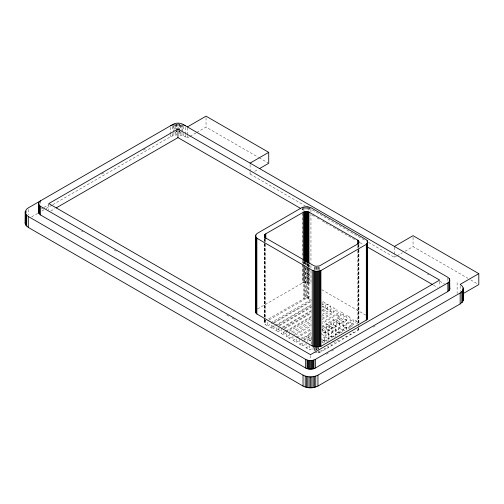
<?xml version="1.0" encoding="UTF-8"?>
<svg xmlns="http://www.w3.org/2000/svg" width="504" height="504" viewBox="0 0 504 504"><rect width="100%" height="100%" fill="white"/><g stroke="black" fill="none" stroke-linecap="round" stroke-linejoin="round"><path stroke-width="0.38" stroke-dasharray="2.52 1.89" d="M265.816 320.443C262.628 321.93 265.249 325.534 267.826 325.836L267.832 322.144M269.942 327.058L272.954 328.753L272.96 324.324M275.625 330.296L278.095 331.695L278.101 326.529M286.606 332.772L283.216 334.732L283.223 329.566M310.981 317.407L286.574 331.5L286.574 336.666L289.561 338.386L289.567 333.22L311.264 320.689M311.226 324.582L292.918 335.154L292.918 340.32L296.346 342.298L296.352 337.132L311.27 328.52M299.704 339.072L299.704 344.232L302.677 345.92L302.677 340.754M304.907 340.496L304.907 336.067L307.856 337.768L307.856 342.197M308.272 334.127L311.22 335.828L311.214 340.988L308.265 339.286L308.272 334.127L311.478 332.268M311.207 344.137L311.207 339.715L307.327 341.951M322.27 331.204L322.27 326.038L326.227 323.751L329.175 325.452L329.175 330.618L325.219 332.905L322.27 331.204L326.227 328.917L326.227 323.751M321.735 339.482L324.715 341.208L324.721 336.042L328.658 333.755L325.093 331.695L325.086 336.861L321.136 339.142M325.219 332.905L325.219 327.739L322.27 326.038M321.829 316.304L330.643 311.22L330.643 306.054L327.285 304.114L327.285 309.28L321.861 312.417M328.274 335.021L328.274 329.855L331.834 331.916L331.834 337.075L328.274 335.021L332.527 332.564L336.092 334.606L336.092 329.446L332.527 327.398L332.527 332.564M324.715 341.208L328.658 338.921L328.658 333.755M321.735 329.748L336.395 321.287L336.389 326.453L331.802 329.099L328.854 327.398L328.854 322.239L333.446 319.586L336.395 321.287L346.739 315.315L350.091 317.249L350.091 322.415L343.098 326.453L346.626 328.495L353.613 324.437L353.613 319.271L356.977 321.206L356.977 324.154M331.802 329.099L331.802 323.94L328.854 322.239M328.854 327.398L333.44 324.752L333.446 319.586M322.106 319.593L333.629 312.934L333.635 307.768L336.987 309.708L336.987 314.868L322.075 323.486M335.154 331.046L335.16 325.88L338.701 327.928L338.701 333.094L335.154 331.046L339.74 328.394L339.746 323.228L350.091 317.249M346.739 315.315L346.733 320.481L339.86 324.45L336.911 322.749L336.911 317.583L343.785 313.614L340.427 311.68L322.119 322.251M339.86 324.45L339.86 319.29L336.911 317.583M322.113 327.417L340.427 316.846L340.427 311.68M343.098 326.453L343.098 321.287L346.626 323.329L346.626 328.495M338.701 333.094L343.281 330.435L343.281 325.269L339.746 323.228L321.142 333.976M314.874 348.056L314.874 352.743L319.53 352.567L357.827 330.567L358.735 329.496L358.873 328.312M335.368 336.71L335.368 333.755L339.45 331.386L342.096 332.911M342.796 331.657L342.796 329.44L346.639 327.209L349.31 328.753M349.984 328.217L349.984 325.269L356.977 321.206M306.035 342.695L306.035 347.854L309.677 349.94L314.811 346.954M331.834 331.916L336.092 329.446M338.701 327.928L343.281 325.269M346.626 323.329L353.613 319.271M322.157 341.416L324.715 339.929L327.323 341.429M328.072 340.931L328.072 337.982L332.01 335.696L334.637 337.207M331.834 337.075L336.092 334.606M314.962 350.752L317.526 349.266M41.265 209.002L43.306 207.824M43.987 207.434L48.743 204.687M101.751 174.075L104.473 172.507M143.212 150.142L145.933 148.573M31.689 216.852L37.813 213.318M41.895 210.962L45.297 208.996M45.977 208.606L52.107 205.065M52.788 204.674L170.509 136.71L173.93 135.387L176.583 134.977L176.583 131.072M50.828 211.012L54.905 208.656M179.336 131.072L179.336 134.977L183.229 135.74L187.406 137.857L189.403 136.704M190.071 136.319L196.056 132.861M196.724 132.476L206.042 127.096L258.502 157.387M250.085 171.7L250.085 174.044L251.42 173.275M254.747 171.354L258.073 169.432M257.538 308.958L302.287 283.122L306.293 282.334L310.955 283.45L310.955 269.394M269.186 319.882L311.176 295.627M311.144 299.521L271.183 322.604L271.183 327.77L274.573 325.811M267.826 325.836L272.57 323.096M273.244 322.705L311.85 300.409M274.315 322.806L311.548 301.304M275.247 325.42L311.144 304.687M277.666 324.74L311.516 305.191M368.544 242.437L394.411 257.368L396.409 256.215M397.07 255.83L402.4 252.762M405.059 251.225L413.047 246.613L467.951 278.315M272.954 328.753L276.337 326.8M279.046 325.238L311.541 306.47M279.455 325.748L311.258 307.377M279.701 328.734L276.312 330.687L276.312 325.527M282.404 327.172L311.516 310.357M282.807 327.682L311.233 311.27M322.056 305.014L325.445 303.062L322.087 301.127L322.087 306.293L333.629 312.934M278.095 331.695L281.478 329.742M284.187 328.18L311.258 312.543M284.577 328.778L311.018 313.513M321.861 307.251L327.285 304.114M283.216 334.732L281.452 333.629L285.516 331.286M286.19 330.895L311.233 316.43M322.056 310.18L325.445 308.228L325.445 303.062M321.829 311.144L330.643 306.054M289.321 331.204L311.012 318.679M322.106 314.427L333.635 307.768M286.574 336.666L289.964 334.706M292.679 333.138L310.981 322.573M322.075 318.32L336.987 309.708M289.561 338.386L292.95 336.426M295.665 334.864L311.258 325.855M292.918 340.32L296.308 338.36M296.988 337.97L311.226 329.748M301.008 338.316L304.907 336.067M296.346 342.298L299.735 340.339M302.45 338.776L311.264 333.686M303.975 340.011L311.22 335.828M299.704 344.232L303.603 341.983M308.265 339.286L311.478 337.434M336.911 322.749L343.785 318.78L346.733 320.481M302.677 345.92L305.909 344.056M306.035 347.854L309.267 345.996M326.126 354.255L328.847 352.687M331.569 351.118L334.284 349.549M373.042 327.172L375.757 325.603M268.519 318.893L303.66 298.74L307.661 298.437L311.264 300.075M175.342 132.023L177.068 131.752M178.857 131.752L180.583 132.023M336.987 314.868L340.427 316.846M350.091 322.415L353.613 324.437M327.323 346.588L328.627 347.338L328.627 345.864M259.182 157.777L268.04 162.893M470.667 279.877L478.12 284.18M400.85 258.766L402.898 259.944M427.424 274.107L428.791 274.894M439.69 281.188L444.459 283.941M250.085 174.044L305.229 205.884M308.631 207.85L365.816 240.862M301.997 209.223L304.725 210.798M312.222 215.126L314.269 216.304M316.991 217.879L319.719 219.454M322.447 221.029L325.168 222.604M325.855 222.995L330.624 225.748M333.352 227.323L355.837 240.307M359.932 242.67L363.334 244.635M433.534 285.163L437.623 287.526M349.984 325.269L354.003 327.587M352.661 331.979L354.003 332.753L354.003 331.279M342.796 329.44L345.448 330.977M333.44 324.752L336.389 326.453M339.74 328.394L343.281 330.435M349.31 333.919L350.645 334.688L350.645 332.476M345.448 336.136L346.777 336.905L346.777 335.431M335.368 333.755L337.989 335.273M326.227 328.917L329.175 330.618M341.435 337.693L343.419 338.839L343.419 337.365M337.334 340.061L339.305 341.195L339.305 339.721M328.072 337.982L330.681 339.488M332.665 341.239L335.947 343.13L335.947 341.655M330.681 344.648L331.985 345.404L331.985 343.186M321.514 341.788L324.097 343.281M324.097 348.44L325.389 349.19L325.389 346.973M320.746 350.381L322.037 351.124L322.037 348.913M81.497 231.078L82.864 231.865M114.213 249.965L116.254 251.143M226.661 314.887L229.389 316.462M232.117 318.037L234.845 319.612M321.76 289.699L365.652 315.076M321.741 334.322L324.721 336.042M325.086 336.861L328.658 338.921M460.165 285.963L460.165 291.432M457.122 282.643L457.122 293.404M447.867 278.082L447.867 281.994M439.664 281.66L439.664 286.36M413.047 237.239L413.047 246.613M394.411 247.218L394.411 257.368M358.917 244.383L358.873 249.461M358.917 249.845L358.917 323.247M358.735 244.377L358.735 249.071M358.735 249.839L358.735 323.253M358.735 327.94L358.735 329.496M358.514 244.768L358.514 249.461M358.514 250.23L358.514 322.862M358.514 328.312L358.514 329.874M358.212 245.12L358.212 330.233M357.827 245.454L357.827 250.135M357.827 250.916L357.827 323.738M357.827 329.005L357.827 330.567M346.639 327.209L346.639 330.158M343.785 313.614L343.785 318.78M339.45 331.386L339.45 334.335M332.01 335.696L332.01 338.644M324.715 339.929L324.715 342.877M319.53 267.454L319.53 269.798M319.53 351.005L319.53 352.567M318.912 266.849L318.912 269.974M318.912 351.181L318.912 352.743M318.257 266.981L318.257 270.1M318.257 347.407L318.257 350.526M318.257 351.307L318.257 352.869M318.169 347.42L318.169 348.894M317.583 267.057L317.583 270.182M317.583 347.483L317.583 349.045M316.89 267.082L316.89 270.207M316.89 347.508L316.89 351.414M316.203 267.057L316.203 270.182M316.203 347.483L316.203 350.608M315.529 266.981L315.529 270.1M315.529 347.407L315.529 350.526M314.874 266.849L314.874 269.974M314.257 267.454L314.257 269.798M314.257 347.88L314.257 351.005M313.041 347.445L313.041 351.868M310.955 209.267L310.955 262.37M310.955 265.488L310.955 268.613M310.489 355.459L310.489 359.371M309.677 345.511L309.677 349.94M309.588 207.106L309.588 211.006M309.588 264.883L309.588 268.008M309.588 268.789L309.588 282.845M308.933 264.38L308.933 269.067M308.933 269.848L308.933 298.74M308.82 207.667L308.82 210.785M308.82 264.663L308.82 267.007M308.82 267.788L308.82 282.624M308.309 264.203L308.309 266.547M308.309 269.672L308.309 298.563M308.001 206.722L308.001 211.409M308.001 263.724L308.001 266.849M308.001 267.63L308.001 282.467M307.661 263.296L307.661 267.983M307.661 268.764L307.661 298.437M307.156 206.627L307.156 210.533M307.156 263.63L307.156 265.973M307.156 266.748L307.156 282.366M306.986 263.22L306.986 265.564M306.986 268.682L306.986 298.355M306.293 206.596L306.293 210.496M306.293 262.414L306.293 265.936M306.293 266.717L306.293 298.33M305.607 262.439L305.607 267.126M305.607 267.901L305.607 298.355M305.437 206.627L305.437 210.533M305.437 262.067L305.437 264.411M305.437 267.529L305.437 282.366M304.933 261.733L304.933 264.858M304.933 267.983L304.933 298.437M304.592 206.722L304.592 211.409M304.592 261.381L304.592 264.506M304.592 265.287L304.592 282.467M304.277 261.085L304.277 265.766M304.277 266.547L304.277 298.563M303.773 206.886L303.773 210.785M303.773 261.544L303.773 263.882M303.773 264.663L303.773 282.624M303.66 261.261L303.66 263.598M303.66 266.723L303.66 298.74M302.998 207.106L302.998 211.006M302.998 214.131L302.998 263.321M302.998 264.102L302.998 282.845M302.287 207.377L302.287 212.064M302.287 212.846L302.287 257.355M302.287 260.48L302.287 283.122M281.452 328.463L281.452 333.629M265.816 239.236L265.816 243.539M265.816 244.32L265.816 319.278M265.816 320.059L265.816 324.746M264.978 239.003L264.978 319.429M264.978 320.21L264.978 324.116M264.669 238.644L264.669 243.344M264.669 244.112L264.669 319.089M264.669 319.851L264.669 323.757M264.449 239.035L264.449 242.953M264.449 243.722L264.449 318.698M264.449 319.467L264.449 323.379M264.317 238.644L264.272 242.947M264.272 243.728L264.272 318.692M264.317 319.076L264.317 322.988M250.085 164.676L250.085 170.919M206.042 117.728L206.042 127.096M187.406 127.707L187.406 134.732M187.406 135.513L187.406 137.857M185.415 127.336L185.415 133.585M185.415 134.366L185.415 136.71M183.229 126.372L183.229 130.278M183.229 133.396L183.229 135.74M182.807 124.267L182.807 130.53M181.994 125.238L181.994 131.487M181.994 132.262L181.994 135.387M181.39 124.425L181.39 129.118M180.69 124.979L180.69 128.885M180.69 132.01L180.69 135.135M180.583 124.979L180.583 128.892M179.733 124.028L179.733 128.722M179.733 129.509L179.733 131.853M179.336 124.047L179.336 130.29M178.857 123.146L178.857 128.621M177.962 123.115L177.962 128.678M177.068 123.927L177.068 128.621M176.583 124.047L176.583 130.29M176.186 124.028L176.186 128.722M176.186 129.509L176.186 131.853M175.342 123.411L175.342 128.892M175.234 124.979L175.234 128.885M175.234 132.01L175.234 135.135M174.535 123.644L174.535 129.118M173.93 125.238L173.93 131.487M173.93 132.262L173.93 135.387M173.118 125.836L173.118 130.53M172.689 126.372L172.689 130.278M172.689 133.396L172.689 135.74M170.509 127.336L170.509 133.585M170.509 134.366L170.509 136.71M48.787 204.366L48.787 209.84M40.585 200.787L40.585 204.7M28.287 209.45L28.287 214.912M26.611 210.71L26.611 213.835"/><path stroke-width="0.76" d="M462.829 293.794L478.8 284.577L478.8 273.641L460.165 284.401L462.451 286.379L463.163 287.91L463.252 299.634L462.451 301.965L460.165 303.937L317.948 386.051C313.375 388.439 307.61 388.439 303.036 386.051L28.287 227.424L25.559 224.696L25.2 223.121L25.288 211.397L26.611 209.147L28.287 207.887L173.118 124.267C176.085 122.718 179.833 122.718 182.807 124.267L447.867 277.301L449.637 279.077L449.814 289.22L447.867 291.501L315.334 368.021C312.367 369.571 308.618 369.571 305.644 368.021L40.585 214.988L38.638 212.707L38.581 203.584L39.104 202.066L40.585 200.787M25.2 223.121L25.288 222.327M38.581 212.19L39.104 210.678M255.496 235.922L256.857 233.604L302.287 207.377L307.156 206.627L310.955 207.705L366.326 239.721L367.466 241.057L367.466 318.767L366.326 320.097L320.903 346.324L316.033 347.073L312.234 345.996L256.857 313.979L255.723 312.65L255.496 235.922L256.857 238.234L312.234 270.251L316.033 271.335L320.903 270.579L366.326 244.352L367.687 242.04M255.496 311.661L255.723 310.678M449.87 280.098L449.354 281.61L447.867 282.895L315.334 359.409C312.367 360.965 308.618 360.965 305.644 359.409L40.585 206.382L39.104 205.097L38.581 203.584M449.814 289.22L449.814 288.187M463.252 288.704L462.451 291.035L460.165 293.007L317.948 375.121C313.375 377.509 307.61 377.509 303.036 375.121L28.287 216.493L26 214.521L25.2 212.19M264.449 235.135L264.449 236.71L265.816 238.071L314.257 265.892L316.203 266.276L319.53 265.892L357.827 243.892L358.917 242.04L357.827 240.188L308.933 212.064L306.986 211.686L303.66 212.064L265.816 233.768L264.449 235.135L264.449 237.478M177.962 129.005L48.787 203.584L310.489 354.677L439.664 280.098L177.962 129.005L177.962 137.611L300.636 208.436M187.406 126.926L206.042 116.166L268.72 152.353L268.72 163.29L259.402 168.664M56.265 207.875L177.962 137.611M250.085 163.113L268.72 152.353M394.411 246.437L413.047 235.683L478.8 273.641M170.509 125.779L173.93 124.457M183.229 124.809L185.415 125.779M367.422 246.998L432.167 284.376M462.892 298.059L463.252 299.634M367.63 317.287L367.687 317.778M463.163 287.91L463.163 300.428M462.892 290.279L462.892 301.209M462.451 291.035L462.451 301.965M461.84 291.747L461.84 302.677M460.165 293.007L460.165 303.937M449.637 281.125L449.637 284.25M449.354 278.586L449.354 280.148M449.354 281.61L449.354 290.222M448.957 282.076L448.957 290.682M447.867 282.895L447.867 291.501M367.63 242.537L367.63 318.276M367.466 243.023L367.466 318.767M367.189 240.584L367.189 242.147M367.189 243.495L367.189 319.234M366.805 243.942L366.805 319.681M366.326 244.352L366.326 320.097M358.873 241.643L358.873 243.205M358.735 241.252L358.735 242.815M358.514 240.874L358.514 243.999M358.212 240.515L358.212 243.64M357.827 240.188L357.827 244.094M320.903 270.579L320.903 346.324M320.185 270.856L320.185 346.601M319.416 271.076L319.416 346.821M318.597 271.234L318.597 346.979M317.948 375.121L317.948 386.051M317.753 271.335L317.753 347.073M316.89 271.366L316.89 347.105M316.033 271.335L316.033 347.073M315.762 376.085L315.762 387.015M315.334 359.409L315.334 368.021M315.189 271.234L315.189 346.979M314.527 376.438L314.527 387.368M314.37 271.076L314.37 346.821M313.916 360.039L313.916 368.644M313.595 270.856L313.595 346.601M313.217 376.696L313.217 387.626M313.116 360.272L313.116 368.878M312.234 270.251L312.234 345.996M312.266 360.436L312.266 369.041M311.869 376.847L311.869 387.778M311.384 360.536L311.384 369.142M310.489 360.568L310.489 369.18M310.489 376.904L310.489 387.834M309.595 360.536L309.595 369.142M309.116 376.847L309.116 387.778M308.933 212.064L308.933 263.598M308.719 360.436L308.719 369.041M308.309 211.888L308.309 262.647M307.868 360.272L307.868 368.878M307.761 376.696L307.761 387.626M307.661 211.762L307.661 262.515M306.986 211.686L306.986 262.439M307.068 360.039L307.068 368.644M306.457 376.438L306.457 387.368M306.293 211.655L306.293 261.633M305.644 359.409L305.644 368.021M305.607 211.686L305.607 261.658M305.222 376.085L305.222 387.015M304.933 211.762L304.933 260.952M304.277 211.888L304.277 261.085M303.66 212.064L303.66 260.48M303.036 375.121L303.036 386.051M265.816 233.768L265.816 238.455M264.978 234.398L264.978 238.304M264.669 234.757L264.669 237.882M256.857 238.234L256.857 313.979M256.378 237.825L256.378 313.564M256 237.378L256 313.116M255.723 234.933L255.723 312.65M255.553 235.425L255.553 312.159M40.585 206.382L40.585 214.988M39.495 205.563L39.495 214.168M39.104 205.097L39.104 213.702M38.814 202.558L38.814 213.211M38.638 203.068L38.638 212.707M28.287 216.493L28.287 227.424M26.611 215.233L26.611 226.164M26 214.521L26 225.452M25.559 213.765L25.559 224.696M25.288 211.397L25.288 223.915"/></g></svg>
